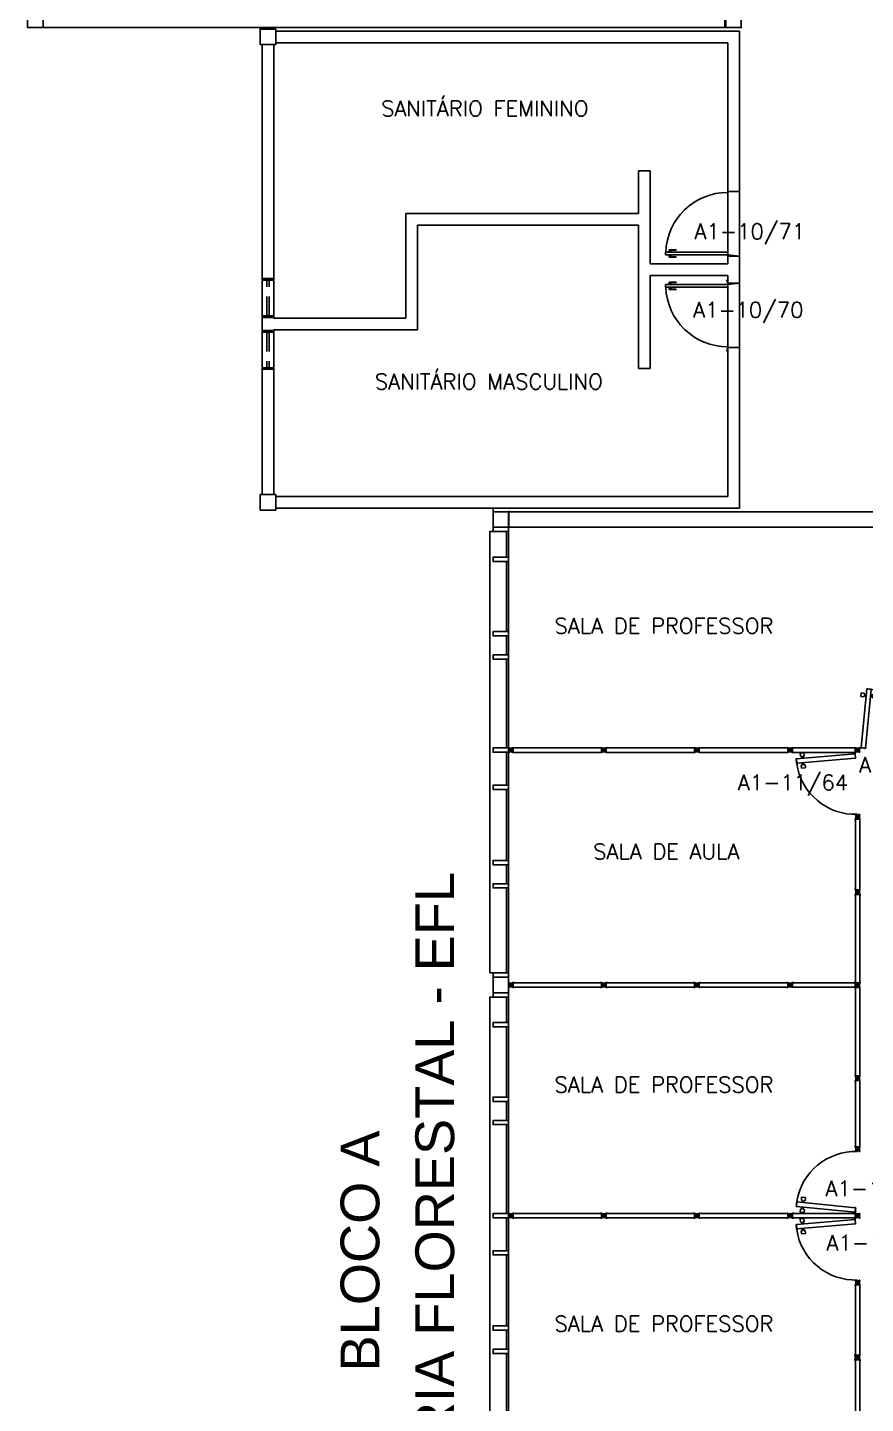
# Model space of a CAD drawing. Header units: millimetres. Extents: x 2280 to 2568, y 1267 to 1403.
# Drawn here: x 2282.03 to 2292.83, y 1322.44 to 1340.18 of the extents above; entities that cross this region are included whole.
import ezdxf

# ---------------------------------------------------------------- set-up
doc = ezdxf.new("R2010")
doc.units = ezdxf.units.MM
doc.linetypes.add('HIDDEN', pattern=[0.375, 0.25, -0.125])
for name, color, linetype in [('2', 2, 'Continuous'), ('ALV', 2, 'Continuous'), ('ALVENARIA', 2, 'Continuous'), ('DIV', 2, 'Continuous'), ('ENDEREÇO NOVO', 2, 'Continuous'), ('ESQ', 1, 'Continuous'), ('ESTRUT', 2, 'Continuous'), ('JAN2', 1, 'HIDDEN'), ('MACANETA', 2, 'Continuous'), ('MARCO', 2, 'Continuous'), ('PL-Áreas-Depto', 2, 'Continuous'), ('PORTA', 2, 'Continuous'), ('SOLEIRA', 1, 'Continuous'), ('TEXTO', 2, 'Continuous'), ('USO', 2, 'Continuous')]:
    doc.layers.add(name, color=color, linetype=linetype)
doc.styles.get("Standard").update_dxf_attribs({"font": 'arial.ttf'})
doc.styles.add('UNB-100', font='simplex.shx', dxfattribs={"height": 0.2})

# ---------------------------------------------------------------- blocks, each defined once
blk = doc.blocks.new('ESQ6')
at = {"layer": 'ESQ'}
for p, q in [((-0.24, 5.745), (-0.24, 0.055)), ((-0.2, 5.745), (-0.24, 5.745)), ((-0.2, 5.745), (-0.2, 5.745)), ((-0.025, 5.415), (-0.025, 5.745)), ((0, 5.415), (0, 5.745)), ((-0.025, 4.455), (-0.025, 5.36)), ((0, 4.455), (0, 5.36)), ((-0.025, 4.155), (-0.025, 4.4)), ((0, 4.155), (0, 4.4)), ((-0.025, 2.955), (-0.025, 4.1)), ((0, 2.955), (0, 4.1)), ((-0.025, 2.475), (-0.025, 2.9)), ((0, 2.475), (0, 2.9)), ((-0.025, 1.505), (-0.025, 2.42)), ((0, 1.505), (0, 2.42)), ((-0.025, 1.205), (-0.025, 1.45)), ((0, 1.205), (0, 1.45)), ((-0.025, 0.055), (-0.025, 1.15)), ((0, 0.055), (0, 1.15)), ((-0.2, 0.055), (-0.24, 0.055))]:
    blk.add_line(p, q, dxfattribs=at)
for points in [[(0, 5.745), (-0.2, 5.745), (-0.2, 5.8), (0, 5.8)], [(0, 5.36), (-0.2, 5.36), (-0.2, 5.415), (0, 5.415)], [(0, 4.4), (-0.2, 4.4), (-0.2, 4.455), (0, 4.455)], [(0, 4.1), (-0.2, 4.1), (-0.2, 4.155), (0, 4.155)], [(0, 2.9), (-0.2, 2.9), (-0.2, 2.955), (0, 2.955)], [(0, 2.42), (-0.2, 2.42), (-0.2, 2.475), (0, 2.475)], [(0, 1.45), (-0.2, 1.45), (-0.2, 1.505), (0, 1.505)], [(0, 1.15), (-0.2, 1.15), (-0.2, 1.205), (0, 1.205)], [(0, 0), (-0.2, 0), (-0.2, 0.055), (0, 0.055)]]:
    blk.add_lwpolyline(points, close=True, dxfattribs=at)
blk = doc.blocks.new('DOOR-80')
at = {"layer": 'MACANETA', "color": 1}
for p, q in [((-0.08, -0.755), (-0.08, -0.665)), ((-0.08, -0.665), (-0.075, -0.665)), ((-0.075, -0.755), (-0.075, -0.665)), ((0.01, -0.755), (0.01, -0.665)), ((0.015, -0.665), (0.01, -0.665)), ((0.015, -0.755), (0.015, -0.665)), ((-0.08, -0.755), (-0.053, -0.755)), ((-0.075, -0.735), (-0.053, -0.735)), ((-0.053, -0.728), (-0.05, -0.728)), ((-0.053, -0.763), (-0.053, -0.728)), ((-0.053, -0.763), (-0.05, -0.763)), ((-0.012, -0.728), (-0.015, -0.728)), ((-0.012, -0.763), (-0.015, -0.763)), ((-0.012, -0.763), (-0.012, -0.728)), ((0.01, -0.735), (-0.012, -0.735)), ((0.015, -0.755), (-0.012, -0.755))]:
    blk.add_line(p, q, dxfattribs=at)
at = {"layer": 'PORTA'}
for p, q in [((-0.05, -0.8), (-0.05, 0)), ((-0.015, 0), (-0.05, 0)), ((-0.015, -0.8), (-0.015, 0)), ((-0.05, -0.8), (-0.015, -0.8))]:
    blk.add_line(p, q, dxfattribs=at)
at = {"layer": 'PORTA', "color": 1}
blk.add_arc((-0.02, 0), 0.8, 180, 267.8509, dxfattribs=at)
blk = doc.blocks.new('DOOR80')
at = {"layer": 'MACANETA', "color": 1}
for p, q in [((-0.015, -0.665), (-0.01, -0.665)), ((-0.015, -0.755), (-0.015, -0.665)), ((-0.01, -0.755), (-0.01, -0.665)), ((0.08, -0.665), (0.075, -0.665)), ((0.075, -0.755), (0.075, -0.665)), ((0.08, -0.755), (0.08, -0.665)), ((-0.015, -0.755), (0.012, -0.755)), ((-0.01, -0.735), (0.012, -0.735)), ((0.012, -0.763), (0.012, -0.728)), ((0.012, -0.728), (0.015, -0.728)), ((0.012, -0.763), (0.015, -0.763)), ((0.053, -0.728), (0.05, -0.728)), ((0.053, -0.763), (0.05, -0.763)), ((0.053, -0.763), (0.053, -0.728)), ((0.075, -0.735), (0.053, -0.735)), ((0.08, -0.755), (0.053, -0.755))]:
    blk.add_line(p, q, dxfattribs=at)
at = {"layer": 'PORTA'}
for p, q in [((0.015, -0.8), (0.015, 0)), ((0.015, 0), (0.05, 0)), ((0.05, -0.8), (0.05, 0)), ((0.05, -0.8), (0.015, -0.8))]:
    blk.add_line(p, q, dxfattribs=at)
at = {"layer": 'PORTA', "color": 1}
blk.add_arc((0.02, 0), 0.8, 272.1491, 0, dxfattribs=at)
blk = doc.blocks.new('MTDIV')
for p, q in [((-0.0285, 0.0185), (-0.0285, 0.0285)), ((-0.0185, 0.0285), (-0.0285, 0.0285)), ((-0.0265, 0.0185), (-0.0285, 0.0185)), ((-0.0265, 0.0235), (-0.0265, 0.0265)), ((-0.0265, 0.0265), (-0.0185, 0.0265)), ((-0.0265, 0.0235), (0.0265, 0.0235)), ((-0.0215, 0.0235), (-0.0265, 0.0235)), ((-0.0265, 0.0185), (-0.0265, 0.0215)), ((-0.0265, 0.0215), (-0.0235, 0.0215)), ((-0.0235, 0.0215), (-0.0235, -0.0215)), ((-0.0215, 0.0235), (-0.0215, 0.0215)), ((-0.0215, 0.0215), (0.0215, 0.0215)), ((-0.0215, 0.0195), (0.0195, 0.0195)), ((-0.0215, 0.0195), (-0.0215, -0.0195)), ((-0.0185, 0.0265), (-0.0185, 0.0285)), ((-0.0049, 0), (0.0049, 0)), ((0, -0.0049), (0, 0.0049)), ((0.0115, 0.0095), (0.0115, 0.0075)), ((0.0195, 0.0095), (0.0115, 0.0095)), ((0.0215, 0.0075), (0.0115, 0.0075)), ((0.0135, 0.0075), (0.0135, 0.0055)), ((0.0215, 0.0055), (0.0135, 0.0055)), ((0.0185, 0.0265), (0.0185, 0.0285)), ((0.0185, 0.0285), (0.0285, 0.0285)), ((0.0185, 0.0265), (0.0265, 0.0265)), ((0.0195, 0.0195), (0.0195, 0.0095)), ((0.0215, 0.0235), (0.0215, 0.0075)), ((0.0215, 0.0235), (0.0265, 0.0235)), ((0.0215, 0.0055), (0.0215, -0.0055)), ((0.0235, 0.0215), (0.0235, -0.0215)), ((0.0265, 0.0215), (0.0235, 0.0215)), ((0.0265, 0.0235), (0.0265, 0.0265)), ((0.0265, 0.0185), (0.0265, 0.0215)), ((0.0265, 0.0185), (0.0285, 0.0185)), ((0.0285, 0.0185), (0.0285, 0.0285)), ((-0.0285, -0.0185), (-0.0285, -0.0285)), ((-0.0285, -0.0185), (-0.0265, -0.0185)), ((-0.0185, -0.0285), (-0.0285, -0.0285)), ((-0.0265, -0.0185), (-0.0265, -0.0215)), ((-0.0265, -0.0215), (-0.0235, -0.0215)), ((0.0265, -0.0235), (-0.0265, -0.0235)), ((-0.0265, -0.0235), (-0.0265, -0.0265)), ((-0.0215, -0.0235), (-0.0265, -0.0235)), ((-0.0185, -0.0265), (-0.0265, -0.0265)), ((-0.0215, -0.0195), (0.0195, -0.0195)), ((-0.0215, -0.0215), (0.0215, -0.0215)), ((-0.0215, -0.0215), (-0.0215, -0.0235)), ((-0.0185, -0.0265), (-0.0185, -0.0285)), ((0.0115, -0.0075), (0.0115, -0.0095)), ((0.0215, -0.0075), (0.0115, -0.0075)), ((0.0195, -0.0095), (0.0115, -0.0095)), ((0.0135, -0.0055), (0.0135, -0.0075)), ((0.0215, -0.0055), (0.0135, -0.0055)), ((0.0185, -0.0265), (0.0185, -0.0285)), ((0.0265, -0.0265), (0.0185, -0.0265)), ((0.0185, -0.0285), (0.0285, -0.0285)), ((0.0195, -0.0095), (0.0195, -0.0195)), ((0.0215, -0.0075), (0.0215, -0.0235)), ((0.0215, -0.0235), (0.0265, -0.0235)), ((0.0265, -0.0215), (0.0235, -0.0215)), ((0.0265, -0.0185), (0.0265, -0.0215)), ((0.0285, -0.0185), (0.0265, -0.0185)), ((0.0265, -0.0235), (0.0265, -0.0265)), ((0.0285, -0.0185), (0.0285, -0.0285))]:
    blk.add_line(p, q)
blk = doc.blocks.new('DIV12')
for p, q in [((-0.005, 0), (0.005, 0)), ((0, -0.005), (0, 0.005)), ((0.024, 0.018), (0.028, 0.018)), ((0.024, 0.018), (0.024, 0.016)), ((0.024, 0.016), (0.028, 0.016)), ((0.028, 0.03), (0.043, 0.03)), ((0.028, 0.018), (0.028, 0.03)), ((0.028, -0.017), (0.028, 0.016)), ((0.03, 0.028), (1.169, 0.028)), ((0.03, -0.029), (0.03, 0.028)), ((0.043, 0.03), (0.043, 0.028)), ((1.157, 0.03), (1.157, 0.028)), ((1.171, 0.03), (1.157, 0.03)), ((1.169, -0.029), (1.169, 0.028)), ((1.171, 0.018), (1.171, 0.03)), ((1.176, 0.018), (1.171, 0.018)), ((1.176, 0.016), (1.171, 0.016)), ((1.171, -0.017), (1.171, 0.016)), ((1.176, 0.018), (1.176, 0.016)), ((1.195, 0), (1.205, 0)), ((1.2, -0.005), (1.2, 0.005)), ((0.024, -0.017), (0.028, -0.017)), ((0.024, -0.017), (0.024, -0.019)), ((0.024, -0.019), (0.028, -0.019)), ((0.028, -0.031), (0.028, -0.019)), ((0.028, -0.031), (0.043, -0.031)), ((0.03, -0.029), (1.169, -0.029)), ((0.043, -0.029), (0.043, -0.031)), ((1.157, -0.029), (1.157, -0.031)), ((1.171, -0.031), (1.157, -0.031)), ((1.176, -0.017), (1.171, -0.017)), ((1.176, -0.019), (1.171, -0.019)), ((1.171, -0.031), (1.171, -0.019)), ((1.176, -0.017), (1.176, -0.019))]:
    blk.add_line(p, q)
blk = doc.blocks.new('PLXD')
at = {"color": 1}
for p, q in [((-0.194, 0.727), (-0.233, 0.723)), ((-0.229, 0.673), (-0.233, 0.723)), ((-0.192, 0.712), (-0.194, 0.727)), ((-0.164, 0.714), (-0.192, 0.712)), ((-0.107, 0.719), (-0.079, 0.722)), ((-0.08, 0.737), (-0.041, 0.74)), ((-0.079, 0.722), (-0.08, 0.737)), ((-0.036, 0.691), (-0.041, 0.74)), ((-0.189, 0.677), (-0.229, 0.673)), ((-0.162, 0.694), (-0.19, 0.692)), ((-0.189, 0.677), (-0.19, 0.692)), ((-0.106, 0.7), (-0.077, 0.702)), ((-0.076, 0.687), (-0.077, 0.702)), ((-0.076, 0.687), (-0.036, 0.691))]:
    blk.add_line(p, q, dxfattribs=at)
at = {"color": 2}
for p, q in [((-0.172, 0.786), (-0.161, 0.787)), ((-0.172, 0.786), (-0.171, 0.772)), ((-0.169, 0.772), (-0.171, 0.772)), ((-0.17, 0.784), (-0.114, 0.789)), ((-0.17, 0.784), (-0.103, 0.028)), ((-0.159, 0.792), (-0.161, 0.792)), ((-0.161, 0.792), (-0.161, 0.787)), ((-0.159, 0.792), (-0.159, 0.787)), ((-0.159, 0.787), (-0.126, 0.79)), ((-0.124, 0.795), (-0.126, 0.795)), ((-0.124, 0.795), (-0.124, 0.79)), ((-0.124, 0.79), (-0.112, 0.791)), ((-0.114, 0.789), (-0.046, 0.033)), ((-0.112, 0.791), (-0.11, 0.777)), ((-0.105, 0.026), (-0.106, 0.04)), ((-0.104, 0.04), (-0.106, 0.04)), ((-0.105, 0.026), (-0.093, 0.027)), ((-0.103, 0.028), (-0.046, 0.033)), ((-0.092, 0.022), (-0.093, 0.027)), ((-0.09, 0.022), (-0.092, 0.022)), ((-0.091, 0.027), (-0.058, 0.03)), ((-0.09, 0.022), (-0.091, 0.027)), ((-0.057, 0.025), (-0.058, 0.03)), ((-0.055, 0.025), (-0.057, 0.025)), ((-0.056, 0.03), (-0.044, 0.031)), ((-0.055, 0.025), (-0.056, 0.03)), ((-0.045, 0.045), (-0.047, 0.045)), ((-0.044, 0.031), (-0.045, 0.045)), ((-0.008, 0), (0.006, 0)), ((0, 0.007), (0, -0.006))]:
    blk.add_line(p, q, dxfattribs=at)
for p, q in [((-0.126, 0.795), (-0.126, 0.79)), ((-0.11, 0.777), (-0.112, 0.777))]:
    blk.add_line(p, q)
at = {"color": 1}
blk.add_arc((-0.064, 0.029), 0.764, 98.125, 182.1419, dxfattribs=at)
blk = doc.blocks.new('PLXE')
at = {"color": 1}
for p, q in [((0.043, 0.69), (0.048, 0.74)), ((0.087, 0.736), (0.048, 0.74)), ((0.086, 0.721), (0.087, 0.736)), ((0.114, 0.718), (0.086, 0.721)), ((0.171, 0.713), (0.199, 0.71)), ((0.199, 0.71), (0.2, 0.725)), ((0.2, 0.725), (0.24, 0.721)), ((0.235, 0.671), (0.24, 0.721)), ((0.082, 0.686), (0.043, 0.69)), ((0.082, 0.686), (0.084, 0.701)), ((0.112, 0.698), (0.084, 0.701)), ((0.169, 0.693), (0.197, 0.69)), ((0.195, 0.675), (0.197, 0.69)), ((0.195, 0.675), (0.235, 0.671))]:
    blk.add_line(p, q, dxfattribs=at)
at = {"color": 2}
for p, q in [((0.121, 0.788), (0.047, 0.032)), ((0.178, 0.782), (0.103, 0.027)), ((0.119, 0.79), (0.118, 0.776)), ((0.118, 0.776), (0.12, 0.776)), ((0.131, 0.789), (0.119, 0.79)), ((0.178, 0.782), (0.121, 0.788)), ((0.131, 0.794), (0.133, 0.794)), ((0.131, 0.794), (0.131, 0.789)), ((0.133, 0.794), (0.133, 0.789)), ((0.166, 0.786), (0.133, 0.789)), ((0.166, 0.791), (0.168, 0.79)), ((0.166, 0.791), (0.166, 0.786)), ((0.168, 0.79), (0.168, 0.785)), ((0.18, 0.784), (0.168, 0.785)), ((0.176, 0.77), (0.178, 0.77)), ((0.18, 0.784), (0.178, 0.77)), ((-0.008, 0), (0.008, 0)), ((0, 0.006), (0, -0.007)), ((0.044, 0.031), (0.046, 0.045)), ((0.056, 0.029), (0.044, 0.031)), ((0.046, 0.045), (0.048, 0.045)), ((0.103, 0.027), (0.047, 0.032)), ((0.056, 0.024), (0.056, 0.029)), ((0.056, 0.024), (0.058, 0.024)), ((0.091, 0.026), (0.058, 0.029)), ((0.058, 0.024), (0.058, 0.029)), ((0.091, 0.021), (0.091, 0.026)), ((0.091, 0.021), (0.093, 0.021)), ((0.105, 0.025), (0.093, 0.026)), ((0.093, 0.021), (0.093, 0.026)), ((0.104, 0.039), (0.106, 0.039)), ((0.105, 0.025), (0.106, 0.039))]:
    blk.add_line(p, q, dxfattribs=at)
at = {"color": 1}
blk.add_arc((0.065, 0.028), 0.764, 357.9063, 81.358, dxfattribs=at)

msp = doc.modelspace()

# ---------------------------------------------------------------- linework, layer by layer
at = {"layer": '2'}
for p, q in [((2291.032, 1340.178), (2291.032, 1340.378)), ((2291.032, 1340.378), (2291.032, 1340.178)), ((2291.232, 1340.378), (2291.232, 1340.178)), ((2291.232, 1340.178), (2291.232, 1340.378)), ((2289.374, 1340.178), (2291.032, 1340.178)), ((2289.374, 1340.133), (2291.207, 1340.133)), ((2289.374, 1340.133), (2291.207, 1340.133)), ((2291.232, 1340.178), (2291.032, 1340.178)), ((2291.032, 1340.178), (2291.232, 1340.178)), ((2291.207, 1340.133), (2291.207, 1338.814)), ((2291.207, 1340.133), (2291.207, 1338.814)), ((2289.374, 1339.983), (2291.057, 1339.983)), ((2289.374, 1339.983), (2291.057, 1339.983)), ((2291.057, 1339.983), (2291.057, 1338.814)), ((2291.057, 1339.983), (2291.057, 1338.814))]:
    msp.add_line(p, q, dxfattribs=at)
at = {"layer": 'ALV'}
for p, q in [((2291.019, 1340.378), (2291.019, 1340.178)), ((2288.235, 1333.948), (2288.235, 1333.738))]:
    msp.add_line(p, q, dxfattribs=at)
at = {"layer": 'ALVENARIA'}
for p, q in [((2282.232, 1340.178), (2291.019, 1340.178)), ((2285.232, 1340.133), (2291.207, 1340.133)), ((2291.207, 1340.133), (2291.207, 1338.063)), ((2285.057, 1339.958), (2285.057, 1334.158)), ((2285.207, 1339.958), (2285.207, 1336.433)), ((2285.232, 1339.983), (2291.057, 1339.983)), ((2291.057, 1339.983), (2291.057, 1338.063)), ((2289.907, 1338.333), (2289.907, 1337.783)), ((2290.057, 1338.333), (2289.907, 1338.333)), ((2290.057, 1338.333), (2290.057, 1337.133)), ((2291.057, 1338.063), (2291.207, 1338.063)), ((2289.907, 1337.783), (2286.907, 1337.783)), ((2286.907, 1337.783), (2286.907, 1336.433)), ((2289.907, 1337.633), (2287.057, 1337.633)), ((2287.057, 1337.633), (2287.057, 1336.283)), ((2289.907, 1337.633), (2289.907, 1335.783)), ((2291.057, 1337.233), (2291.207, 1337.233)), ((2291.057, 1337.233), (2291.057, 1337.133)), ((2291.057, 1337.233), (2291.057, 1337.133)), ((2291.207, 1337.233), (2291.207, 1336.883)), ((2291.057, 1337.133), (2290.057, 1337.133)), ((2285.207, 1336.943), (2285.057, 1336.943)), ((2290.057, 1336.983), (2290.057, 1335.783)), ((2291.057, 1336.983), (2290.057, 1336.983)), ((2291.057, 1336.983), (2291.057, 1336.883)), ((2291.057, 1336.883), (2291.207, 1336.883)), ((2285.057, 1336.443), (2285.207, 1336.443)), ((2286.907, 1336.433), (2285.207, 1336.433)), ((2285.207, 1336.273), (2285.057, 1336.273)), ((2285.207, 1336.283), (2285.207, 1334.158)), ((2287.057, 1336.283), (2285.207, 1336.283)), ((2291.057, 1336.053), (2291.207, 1336.053)), ((2291.057, 1336.053), (2291.057, 1334.133)), ((2291.207, 1336.053), (2291.207, 1333.983)), ((2291.207, 1336.053), (2291.207, 1333.983)), ((2285.057, 1335.773), (2285.207, 1335.773)), ((2290.057, 1335.783), (2289.907, 1335.783)), ((2285.232, 1334.133), (2291.057, 1334.133)), ((2285.232, 1333.983), (2291.207, 1333.983)), ((2288.232, 1333.938), (2297.032, 1333.938)), ((2288.232, 1333.738), (2297.032, 1333.738)), ((2288.232, 1324.913), (2288.232, 1324.763))]:
    msp.add_line(p, q, dxfattribs=at)
at = {"layer": 'DIV'}
for p, q in [((2286.037, 1336.433), (2286.077, 1336.433)), ((2291.856, 1330.865), (2291.866, 1330.865)), ((2291.861, 1330.86), (2291.861, 1330.87)), ((2291.884, 1330.883), (2291.889, 1330.883)), ((2291.884, 1330.883), (2291.884, 1330.881)), ((2291.884, 1330.881), (2291.889, 1330.881)), ((2291.884, 1330.848), (2291.889, 1330.848)), ((2291.884, 1330.848), (2291.884, 1330.846)), ((2291.884, 1330.846), (2291.889, 1330.846)), ((2291.889, 1330.895), (2291.904, 1330.895)), ((2291.889, 1330.883), (2291.889, 1330.895)), ((2291.889, 1330.848), (2291.889, 1330.881)), ((2291.889, 1330.834), (2291.889, 1330.846)), ((2291.889, 1330.834), (2291.904, 1330.834)), ((2291.891, 1330.893), (2292.7, 1330.893)), ((2291.891, 1330.836), (2291.891, 1330.893)), ((2291.891, 1330.836), (2292.7, 1330.836)), ((2291.904, 1330.895), (2291.904, 1330.893)), ((2291.904, 1330.836), (2291.904, 1330.834)), ((2292.702, 1330.895), (2292.688, 1330.895)), ((2292.688, 1330.895), (2292.688, 1330.893)), ((2292.688, 1330.895), (2292.688, 1330.893)), ((2292.702, 1330.895), (2292.688, 1330.895)), ((2292.688, 1330.836), (2292.688, 1330.834)), ((2292.688, 1330.836), (2292.688, 1330.834)), ((2292.702, 1330.834), (2292.688, 1330.834)), ((2292.702, 1330.834), (2292.688, 1330.834)), ((2292.7, 1330.836), (2292.7, 1330.893)), ((2292.7, 1330.836), (2292.7, 1330.893)), ((2292.702, 1330.883), (2292.702, 1330.895)), ((2292.702, 1330.883), (2292.702, 1330.895)), ((2292.707, 1330.883), (2292.702, 1330.883)), ((2292.707, 1330.883), (2292.702, 1330.883)), ((2292.702, 1330.848), (2292.702, 1330.881)), ((2292.707, 1330.881), (2292.702, 1330.881)), ((2292.707, 1330.881), (2292.702, 1330.881)), ((2292.702, 1330.848), (2292.702, 1330.881)), ((2292.707, 1330.848), (2292.702, 1330.848)), ((2292.707, 1330.848), (2292.702, 1330.848)), ((2292.702, 1330.834), (2292.702, 1330.846)), ((2292.707, 1330.846), (2292.702, 1330.846)), ((2292.707, 1330.846), (2292.702, 1330.846)), ((2292.702, 1330.834), (2292.702, 1330.846)), ((2292.707, 1330.883), (2292.707, 1330.881)), ((2292.707, 1330.883), (2292.707, 1330.881)), ((2292.707, 1330.848), (2292.707, 1330.846)), ((2292.707, 1330.848), (2292.707, 1330.846)), ((2292.726, 1330.865), (2292.736, 1330.865)), ((2292.726, 1330.865), (2292.736, 1330.865)), ((2292.731, 1330.86), (2292.731, 1330.87)), ((2292.731, 1330.86), (2292.731, 1330.87)), ((2292.7, 1329.979), (2292.7, 1329.964)), ((2292.712, 1329.979), (2292.7, 1329.979)), ((2292.7, 1329.964), (2292.702, 1329.964)), ((2292.702, 1329.066), (2292.702, 1329.977)), ((2292.759, 1329.977), (2292.702, 1329.977)), ((2292.712, 1329.984), (2292.712, 1329.979)), ((2292.712, 1329.984), (2292.714, 1329.984)), ((2292.714, 1329.984), (2292.714, 1329.979)), ((2292.747, 1329.979), (2292.714, 1329.979)), ((2292.736, 1330.007), (2292.726, 1330.007)), ((2292.731, 1330.002), (2292.731, 1330.012)), ((2292.747, 1329.984), (2292.747, 1329.979)), ((2292.747, 1329.984), (2292.749, 1329.984)), ((2292.749, 1329.984), (2292.749, 1329.979)), ((2292.761, 1329.979), (2292.749, 1329.979)), ((2292.759, 1329.066), (2292.759, 1329.977)), ((2292.759, 1329.964), (2292.761, 1329.964)), ((2292.761, 1329.979), (2292.761, 1329.964)), ((2292.7, 1329.064), (2292.7, 1329.079)), ((2292.7, 1329.079), (2292.702, 1329.079)), ((2292.712, 1329.064), (2292.7, 1329.064)), ((2292.759, 1329.066), (2292.702, 1329.066)), ((2292.712, 1329.059), (2292.712, 1329.064)), ((2292.712, 1329.059), (2292.714, 1329.059)), ((2292.747, 1329.064), (2292.714, 1329.064)), ((2292.714, 1329.059), (2292.714, 1329.064)), ((2292.736, 1329.036), (2292.726, 1329.036)), ((2292.731, 1329.031), (2292.731, 1329.041)), ((2292.747, 1329.059), (2292.747, 1329.064)), ((2292.747, 1329.059), (2292.749, 1329.059)), ((2292.761, 1329.064), (2292.749, 1329.064)), ((2292.749, 1329.059), (2292.749, 1329.064)), ((2292.759, 1329.079), (2292.761, 1329.079)), ((2292.761, 1329.064), (2292.761, 1329.079)), ((2291.856, 1327.838), (2291.866, 1327.838)), ((2291.861, 1327.833), (2291.861, 1327.844)), ((2291.884, 1327.857), (2291.889, 1327.857)), ((2291.884, 1327.857), (2291.884, 1327.855)), ((2291.884, 1327.855), (2291.889, 1327.855)), ((2291.884, 1327.822), (2291.889, 1327.822)), ((2291.884, 1327.822), (2291.884, 1327.82)), ((2291.884, 1327.82), (2291.889, 1327.82)), ((2291.889, 1327.869), (2291.904, 1327.869)), ((2291.889, 1327.857), (2291.889, 1327.869)), ((2291.889, 1327.822), (2291.889, 1327.855)), ((2291.889, 1327.808), (2291.889, 1327.82)), ((2291.889, 1327.808), (2291.904, 1327.808)), ((2291.891, 1327.867), (2292.7, 1327.867)), ((2291.891, 1327.81), (2291.891, 1327.867)), ((2291.891, 1327.81), (2292.7, 1327.81)), ((2291.904, 1327.869), (2291.904, 1327.867)), ((2291.904, 1327.81), (2291.904, 1327.808)), ((2292.688, 1327.869), (2292.688, 1327.867)), ((2292.702, 1327.869), (2292.688, 1327.869)), ((2292.688, 1327.81), (2292.688, 1327.808)), ((2292.702, 1327.808), (2292.688, 1327.808)), ((2292.7, 1327.81), (2292.7, 1327.867)), ((2292.7, 1327.807), (2292.7, 1327.864)), ((2292.702, 1327.857), (2292.702, 1327.869)), ((2292.702, 1327.854), (2292.702, 1327.866)), ((2292.707, 1327.857), (2292.702, 1327.857)), ((2292.707, 1327.855), (2292.702, 1327.855)), ((2292.702, 1327.822), (2292.702, 1327.855)), ((2292.707, 1327.854), (2292.702, 1327.854)), ((2292.702, 1327.819), (2292.702, 1327.852)), ((2292.707, 1327.852), (2292.702, 1327.852)), ((2292.707, 1327.822), (2292.702, 1327.822)), ((2292.707, 1327.82), (2292.702, 1327.82)), ((2292.702, 1327.808), (2292.702, 1327.82)), ((2292.707, 1327.819), (2292.702, 1327.819)), ((2292.702, 1327.805), (2292.702, 1327.817)), ((2292.707, 1327.817), (2292.702, 1327.817)), ((2292.707, 1327.857), (2292.707, 1327.855)), ((2292.707, 1327.854), (2292.707, 1327.852)), ((2292.707, 1327.822), (2292.707, 1327.82)), ((2292.707, 1327.819), (2292.707, 1327.817)), ((2292.726, 1327.838), (2292.736, 1327.838)), ((2292.731, 1327.833), (2292.731, 1327.844)), ((2292.7, 1326.607), (2292.712, 1326.607)), ((2292.7, 1326.607), (2292.7, 1326.593)), ((2292.702, 1326.593), (2292.7, 1326.593)), ((2292.702, 1326.605), (2292.702, 1325.752)), ((2292.702, 1326.605), (2292.759, 1326.605)), ((2292.714, 1326.612), (2292.712, 1326.612)), ((2292.712, 1326.612), (2292.712, 1326.607)), ((2292.714, 1326.612), (2292.714, 1326.607)), ((2292.714, 1326.607), (2292.747, 1326.607)), ((2292.726, 1326.636), (2292.736, 1326.636)), ((2292.731, 1326.641), (2292.731, 1326.631)), ((2292.749, 1326.612), (2292.747, 1326.612)), ((2292.747, 1326.612), (2292.747, 1326.607)), ((2292.749, 1326.612), (2292.749, 1326.607)), ((2292.749, 1326.607), (2292.761, 1326.607)), ((2292.759, 1326.605), (2292.759, 1325.752)), ((2292.761, 1326.593), (2292.759, 1326.593)), ((2292.761, 1326.607), (2292.761, 1326.593)), ((2292.702, 1325.765), (2292.7, 1325.765)), ((2292.7, 1325.75), (2292.7, 1325.765)), ((2292.7, 1325.75), (2292.712, 1325.75)), ((2292.702, 1325.752), (2292.759, 1325.752)), ((2292.712, 1325.745), (2292.712, 1325.75)), ((2292.714, 1325.745), (2292.712, 1325.745)), ((2292.714, 1325.75), (2292.747, 1325.75)), ((2292.714, 1325.745), (2292.714, 1325.75)), ((2292.726, 1325.722), (2292.736, 1325.722)), ((2292.731, 1325.727), (2292.731, 1325.717)), ((2292.747, 1325.745), (2292.747, 1325.75)), ((2292.749, 1325.745), (2292.747, 1325.745)), ((2292.749, 1325.75), (2292.761, 1325.75)), ((2292.749, 1325.745), (2292.749, 1325.75)), ((2292.761, 1325.765), (2292.759, 1325.765)), ((2292.761, 1325.75), (2292.761, 1325.765)), ((2291.856, 1324.865), (2291.866, 1324.865)), ((2291.861, 1324.86), (2291.861, 1324.87)), ((2291.884, 1324.883), (2291.889, 1324.883)), ((2291.884, 1324.883), (2291.884, 1324.881)), ((2291.884, 1324.881), (2291.889, 1324.881)), ((2291.884, 1324.848), (2291.889, 1324.848)), ((2291.884, 1324.848), (2291.884, 1324.846)), ((2291.884, 1324.846), (2291.889, 1324.846)), ((2291.889, 1324.895), (2291.904, 1324.895)), ((2291.889, 1324.883), (2291.889, 1324.895)), ((2291.889, 1324.848), (2291.889, 1324.881)), ((2291.889, 1324.834), (2291.889, 1324.846)), ((2291.889, 1324.834), (2291.904, 1324.834)), ((2291.891, 1324.893), (2292.7, 1324.893)), ((2291.891, 1324.836), (2291.891, 1324.893)), ((2291.891, 1324.836), (2292.7, 1324.836)), ((2291.904, 1324.895), (2291.904, 1324.893)), ((2291.904, 1324.836), (2291.904, 1324.834)), ((2292.702, 1324.895), (2292.688, 1324.895)), ((2292.688, 1324.895), (2292.688, 1324.893)), ((2292.702, 1324.893), (2292.688, 1324.893)), ((2292.688, 1324.893), (2292.688, 1324.891)), ((2292.688, 1324.836), (2292.688, 1324.834)), ((2292.702, 1324.834), (2292.688, 1324.834)), ((2292.688, 1324.834), (2292.688, 1324.832)), ((2292.702, 1324.832), (2292.688, 1324.832)), ((2292.7, 1324.836), (2292.7, 1324.893)), ((2292.7, 1324.834), (2292.7, 1324.891)), ((2292.702, 1324.883), (2292.702, 1324.895)), ((2292.702, 1324.881), (2292.702, 1324.893)), ((2292.707, 1324.883), (2292.702, 1324.883)), ((2292.702, 1324.848), (2292.702, 1324.881)), ((2292.707, 1324.881), (2292.702, 1324.881)), ((2292.707, 1324.881), (2292.702, 1324.881)), ((2292.702, 1324.846), (2292.702, 1324.879)), ((2292.707, 1324.879), (2292.702, 1324.879)), ((2292.707, 1324.848), (2292.702, 1324.848)), ((2292.702, 1324.834), (2292.702, 1324.846)), ((2292.707, 1324.846), (2292.702, 1324.846)), ((2292.707, 1324.846), (2292.702, 1324.846)), ((2292.702, 1324.832), (2292.702, 1324.844)), ((2292.707, 1324.844), (2292.702, 1324.844)), ((2292.707, 1324.883), (2292.707, 1324.881)), ((2292.707, 1324.881), (2292.707, 1324.879)), ((2292.707, 1324.848), (2292.707, 1324.846)), ((2292.707, 1324.846), (2292.707, 1324.844)), ((2292.726, 1324.865), (2292.736, 1324.865)), ((2292.726, 1324.863), (2292.736, 1324.863)), ((2292.731, 1324.86), (2292.731, 1324.87)), ((2292.731, 1324.858), (2292.731, 1324.868)), ((2292.7, 1323.974), (2292.7, 1323.96)), ((2292.712, 1323.974), (2292.7, 1323.974)), ((2292.7, 1323.96), (2292.702, 1323.96)), ((2292.759, 1323.972), (2292.702, 1323.972)), ((2292.702, 1323.067), (2292.702, 1323.972)), ((2292.712, 1323.979), (2292.712, 1323.974)), ((2292.712, 1323.979), (2292.714, 1323.979)), ((2292.714, 1323.979), (2292.714, 1323.974)), ((2292.747, 1323.974), (2292.714, 1323.974)), ((2292.726, 1324.003), (2292.736, 1324.003)), ((2292.736, 1324.003), (2292.726, 1324.003)), ((2292.731, 1323.997), (2292.731, 1324.008)), ((2292.731, 1323.997), (2292.731, 1324.008)), ((2292.747, 1323.979), (2292.747, 1323.974)), ((2292.747, 1323.979), (2292.749, 1323.979)), ((2292.749, 1323.979), (2292.749, 1323.974)), ((2292.761, 1323.974), (2292.749, 1323.974)), ((2292.759, 1323.067), (2292.759, 1323.972)), ((2292.759, 1323.96), (2292.761, 1323.96)), ((2292.761, 1323.974), (2292.761, 1323.96)), ((2292.688, 1323.067), (2292.688, 1323.065)), ((2292.702, 1323.067), (2292.688, 1323.067)), ((2292.688, 1323.008), (2292.688, 1323.006)), ((2292.702, 1323.006), (2292.688, 1323.006)), ((2292.7, 1323.065), (2292.7, 1323.079)), ((2292.7, 1323.079), (2292.702, 1323.079)), ((2292.712, 1323.065), (2292.7, 1323.065)), ((2292.7, 1323.008), (2292.7, 1323.065)), ((2292.759, 1323.067), (2292.702, 1323.067)), ((2292.702, 1323.055), (2292.702, 1323.067)), ((2292.707, 1323.055), (2292.702, 1323.055)), ((2292.707, 1323.053), (2292.702, 1323.053)), ((2292.702, 1323.02), (2292.702, 1323.053)), ((2292.707, 1323.02), (2292.702, 1323.02)), ((2292.707, 1323.018), (2292.702, 1323.018)), ((2292.702, 1323.006), (2292.702, 1323.018)), ((2292.707, 1323.055), (2292.707, 1323.053)), ((2292.707, 1323.02), (2292.707, 1323.018)), ((2292.712, 1323.06), (2292.712, 1323.065)), ((2292.712, 1323.06), (2292.714, 1323.06)), ((2292.747, 1323.065), (2292.714, 1323.065)), ((2292.714, 1323.06), (2292.714, 1323.065)), ((2292.736, 1323.036), (2292.726, 1323.036)), ((2292.726, 1323.036), (2292.736, 1323.036)), ((2292.731, 1323.031), (2292.731, 1323.042)), ((2292.731, 1323.031), (2292.731, 1323.042)), ((2292.747, 1323.06), (2292.747, 1323.065)), ((2292.747, 1323.06), (2292.749, 1323.06)), ((2292.761, 1323.065), (2292.749, 1323.065)), ((2292.749, 1323.06), (2292.749, 1323.065)), ((2292.759, 1323.079), (2292.761, 1323.079)), ((2292.761, 1323.065), (2292.761, 1323.079))]:
    msp.add_line(p, q, dxfattribs=at)
at = {"layer": 'ESTRUT'}
for points in [[(2282.232, 1340.378), (2282.032, 1340.378), (2282.032, 1340.178), (2282.232, 1340.178)], [(2291.232, 1340.378), (2291.032, 1340.378), (2291.032, 1340.178), (2291.232, 1340.178)], [(2285.232, 1340.158), (2285.032, 1340.158), (2285.032, 1339.958), (2285.232, 1339.958)], [(2285.232, 1334.158), (2285.032, 1334.158), (2285.032, 1333.958), (2285.232, 1333.958)], [(2288.232, 1333.938), (2288.032, 1333.938), (2288.032, 1333.738), (2288.232, 1333.738)], [(2288.232, 1327.938), (2288.032, 1327.938), (2288.032, 1327.738), (2288.232, 1327.738)]]:
    msp.add_lwpolyline(points, close=True, dxfattribs=at)
at = {"layer": 'JAN2'}
for p, q in [((2285.057, 1336.923), (2285.207, 1336.923)), ((2285.117, 1336.463), (2285.117, 1336.923)), ((2285.147, 1336.463), (2285.147, 1336.923)), ((2285.057, 1336.463), (2285.207, 1336.463)), ((2285.207, 1336.253), (2285.057, 1336.253)), ((2285.117, 1336.253), (2285.117, 1335.793)), ((2285.147, 1336.253), (2285.147, 1335.793)), ((2285.207, 1335.793), (2285.057, 1335.793))]:
    msp.add_line(p, q, dxfattribs=at)
at = {"layer": 'MARCO'}
for p, q in [((2291.057, 1338.063), (2291.207, 1338.063)), ((2291.057, 1338.063), (2291.057, 1338.063)), ((2291.057, 1338.063), (2291.057, 1338.063)), ((2291.057, 1338.063), (2291.057, 1338.063)), ((2291.057, 1338.063), (2291.057, 1338.063)), ((2291.057, 1338.063), (2291.057, 1338.063)), ((2291.057, 1338.063), (2291.057, 1338.063)), ((2291.057, 1338.063), (2291.057, 1338.063)), ((2291.207, 1338.063), (2291.207, 1338.063)), ((2291.207, 1338.063), (2291.207, 1338.063)), ((2291.207, 1338.063), (2291.207, 1338.063)), ((2291.207, 1338.063), (2291.207, 1338.063)), ((2291.207, 1338.063), (2291.207, 1338.063)), ((2291.057, 1337.248), (2291.207, 1337.233)), ((2291.057, 1337.233), (2291.057, 1337.248)), ((2291.057, 1337.248), (2291.057, 1337.248)), ((2291.057, 1337.248), (2291.057, 1337.248)), ((2291.057, 1337.233), (2291.057, 1337.233)), ((2291.057, 1337.233), (2291.057, 1337.233)), ((2291.057, 1337.233), (2291.057, 1337.233)), ((2291.057, 1337.233), (2291.057, 1337.233)), ((2291.207, 1337.233), (2291.207, 1337.233)), ((2291.207, 1337.233), (2291.207, 1337.233)), ((2291.207, 1337.233), (2291.207, 1337.233)), ((2291.207, 1337.233), (2291.207, 1337.233)), ((2291.207, 1337.233), (2291.207, 1337.233)), ((2291.057, 1336.928), (2291.047, 1336.928)), ((2291.047, 1336.928), (2291.057, 1336.883)), ((2291.057, 1336.868), (2291.207, 1336.883)), ((2291.057, 1336.883), (2291.057, 1336.883)), ((2291.057, 1336.883), (2291.057, 1336.868)), ((2291.057, 1336.883), (2291.057, 1336.883)), ((2291.057, 1336.868), (2291.057, 1336.868)), ((2291.057, 1336.868), (2291.057, 1336.868)), ((2291.207, 1336.883), (2291.207, 1336.883)), ((2291.207, 1336.883), (2291.207, 1336.883)), ((2291.207, 1336.883), (2291.207, 1336.883)), ((2291.207, 1336.883), (2291.207, 1336.883)), ((2291.207, 1336.883), (2291.207, 1336.883)), ((2291.047, 1336.008), (2291.057, 1336.053)), ((2291.057, 1336.008), (2291.047, 1336.008)), ((2291.057, 1336.053), (2291.207, 1336.053)), ((2291.057, 1336.053), (2291.057, 1336.053)), ((2291.057, 1336.053), (2291.057, 1336.053)), ((2291.057, 1336.053), (2291.057, 1336.053)), ((2291.057, 1336.053), (2291.057, 1336.053)), ((2291.057, 1336.053), (2291.057, 1336.053)), ((2291.207, 1336.053), (2291.207, 1336.053)), ((2291.207, 1336.053), (2291.207, 1336.053)), ((2291.207, 1336.053), (2291.207, 1336.053)), ((2291.207, 1336.053), (2291.207, 1336.053)), ((2291.207, 1336.053), (2291.207, 1336.053))]:
    msp.add_line(p, q, dxfattribs=at)
at = {"layer": 'PL-Áreas-Depto'}
for points in [[(2282.032, 1340.433), (2282.032, 1340.178), (2285.032, 1340.178), (2285.032, 1339.958), (2285.057, 1339.958), (2285.057, 1334.158), (2285.032, 1334.158), (2285.032, 1333.958), (2285.232, 1333.958), (2285.232, 1333.983), (2288.032, 1333.983), (2288.032, 1333.938), (2300.232, 1333.938), (2300.207, 1336.144), (2300.207, 1339.958), (2300.232, 1339.958), (2300.232, 1340.178), (2298.636, 1340.178), (2298.636, 1358.378)], [(2300.232, 1318.188), (2300.232, 1333.938), (2297.232, 1333.938), (2288.032, 1333.938), (2288.032, 1333.683), (2287.992, 1333.683), (2287.992, 1327.993), (2288.032, 1327.993), (2288.032, 1327.683), (2287.992, 1327.683), (2287.992, 1321.993)]]:
    msp.add_lwpolyline(points, dxfattribs=at)
at = {"layer": 'SOLEIRA'}
for p, q in [((2291.057, 1337.283), (2291.057, 1338.063)), ((2291.207, 1337.233), (2291.207, 1338.063)), ((2291.057, 1336.833), (2291.057, 1336.053)), ((2291.207, 1336.883), (2291.207, 1336.053))]:
    msp.add_line(p, q, dxfattribs=at)

# ---------------------------------------------------------------- block references
at = {"layer": 'DIV'}
for name, p in [('PLXE', (2292.73, 1330.865)), ('MTDIV', (2288.261, 1330.865)), ('DIV12', (2288.261, 1330.865)), ('MTDIV', (2289.461, 1330.865)), ('DIV12', (2289.461, 1330.865)), ('MTDIV', (2290.661, 1330.865)), ('DIV12', (2290.661, 1330.865)), ('MTDIV', (2291.861, 1330.865)), ('MTDIV', (2292.731, 1330.865)), ('MTDIV', (2292.731, 1330.007)), ('MTDIV', (2292.731, 1329.036)), ('MTDIV', (2288.261, 1327.838)), ('DIV12', (2288.261, 1327.838)), ('MTDIV', (2289.461, 1327.838)), ('DIV12', (2289.461, 1327.838)), ('MTDIV', (2290.661, 1327.838)), ('DIV12', (2290.661, 1327.838)), ('MTDIV', (2291.861, 1327.838)), ('MTDIV', (2292.731, 1327.838)), ('MTDIV', (2292.731, 1327.836)), ('MTDIV', (2292.731, 1326.636)), ('MTDIV', (2292.731, 1325.722)), ('MTDIV', (2288.261, 1324.865)), ('DIV12', (2288.261, 1324.865)), ('MTDIV', (2289.461, 1324.865)), ('DIV12', (2289.461, 1324.865)), ('MTDIV', (2290.661, 1324.865)), ('DIV12', (2290.661, 1324.865)), ('MTDIV', (2291.861, 1324.865)), ('MTDIV', (2292.731, 1324.865)), ('MTDIV', (2292.731, 1324.863)), ('MTDIV', (2292.731, 1324.003)), ('MTDIV', (2292.731, 1323.036))]:
    msp.add_blockref(name, p, dxfattribs=at)
for name, p, rotation in [('PLXD', (2292.731, 1330.865), 90), ('DIV12', (2292.731, 1327.836), 90), ('DIV12', (2292.731, 1327.836), 270), ('PLXE', (2292.731, 1324.863), 90), ('PLXD', (2292.731, 1324.863), 90), ('DIV12', (2292.731, 1321.836), 90)]:
    msp.add_blockref(name, p, dxfattribs=dict(at, rotation=rotation))
at = {"layer": 'ESQ'}
for p in [(2288.232, 1327.938), (2288.232, 1321.938)]:
    msp.add_blockref('ESQ6', p, dxfattribs=at)
at = {"layer": 'PORTA'}
for name, p, rotation in [('DOOR-80', (2291.057, 1337.233), 270.0000000025724), ('DOOR80', (2291.057, 1336.883), 270.0000000077172)]:
    msp.add_blockref(name, p, dxfattribs=dict(at, rotation=rotation))

# ---------------------------------------------------------------- texts
at = {"layer": 'ENDEREÇO NOVO', "style": 'UNB-100'}
for s, p in [('A1-10/71', (2290.631, 1337.451)), ('A1-10/70', (2290.611, 1336.439)), ('A1-12/65', (2292.752, 1330.576)), ('A1-11/64', (2291.187, 1330.348)), ('A1-11/59', (2292.317, 1325.115)), ('A1-11/58', (2292.331, 1324.415))]:
    msp.add_text(s, height=0.2, dxfattribs=at).set_placement(p)
at = {"layer": 'TEXTO', "style": 'UNB-100'}
for s, p in [('SANITÁRIO FEMININO', (2286.589, 1339.035)), ('SANITÁRIO MASCULINO', (2286.508, 1335.515)), ('SALA DE PROFESSOR', (2288.826, 1332.367)), ('SALA DE AULA', (2289.323, 1329.458)), ('SALA DE PROFESSOR', (2288.826, 1326.453)), ('SALA DE PROFESSOR', (2288.826, 1323.372))]:
    msp.add_text(s, height=0.2, dxfattribs=at).set_placement(p)
at = {"layer": 'USO'}
for s, p in [('ENGENHARIA FLORESTAL - EFL', (2287.531, 1318.506)), ('BLOCO A', (2286.567, 1322.857))]:
    msp.add_text(s, height=0.5, rotation=90, dxfattribs=at).set_placement(p)

doc.saveas('drawing.dxf')
